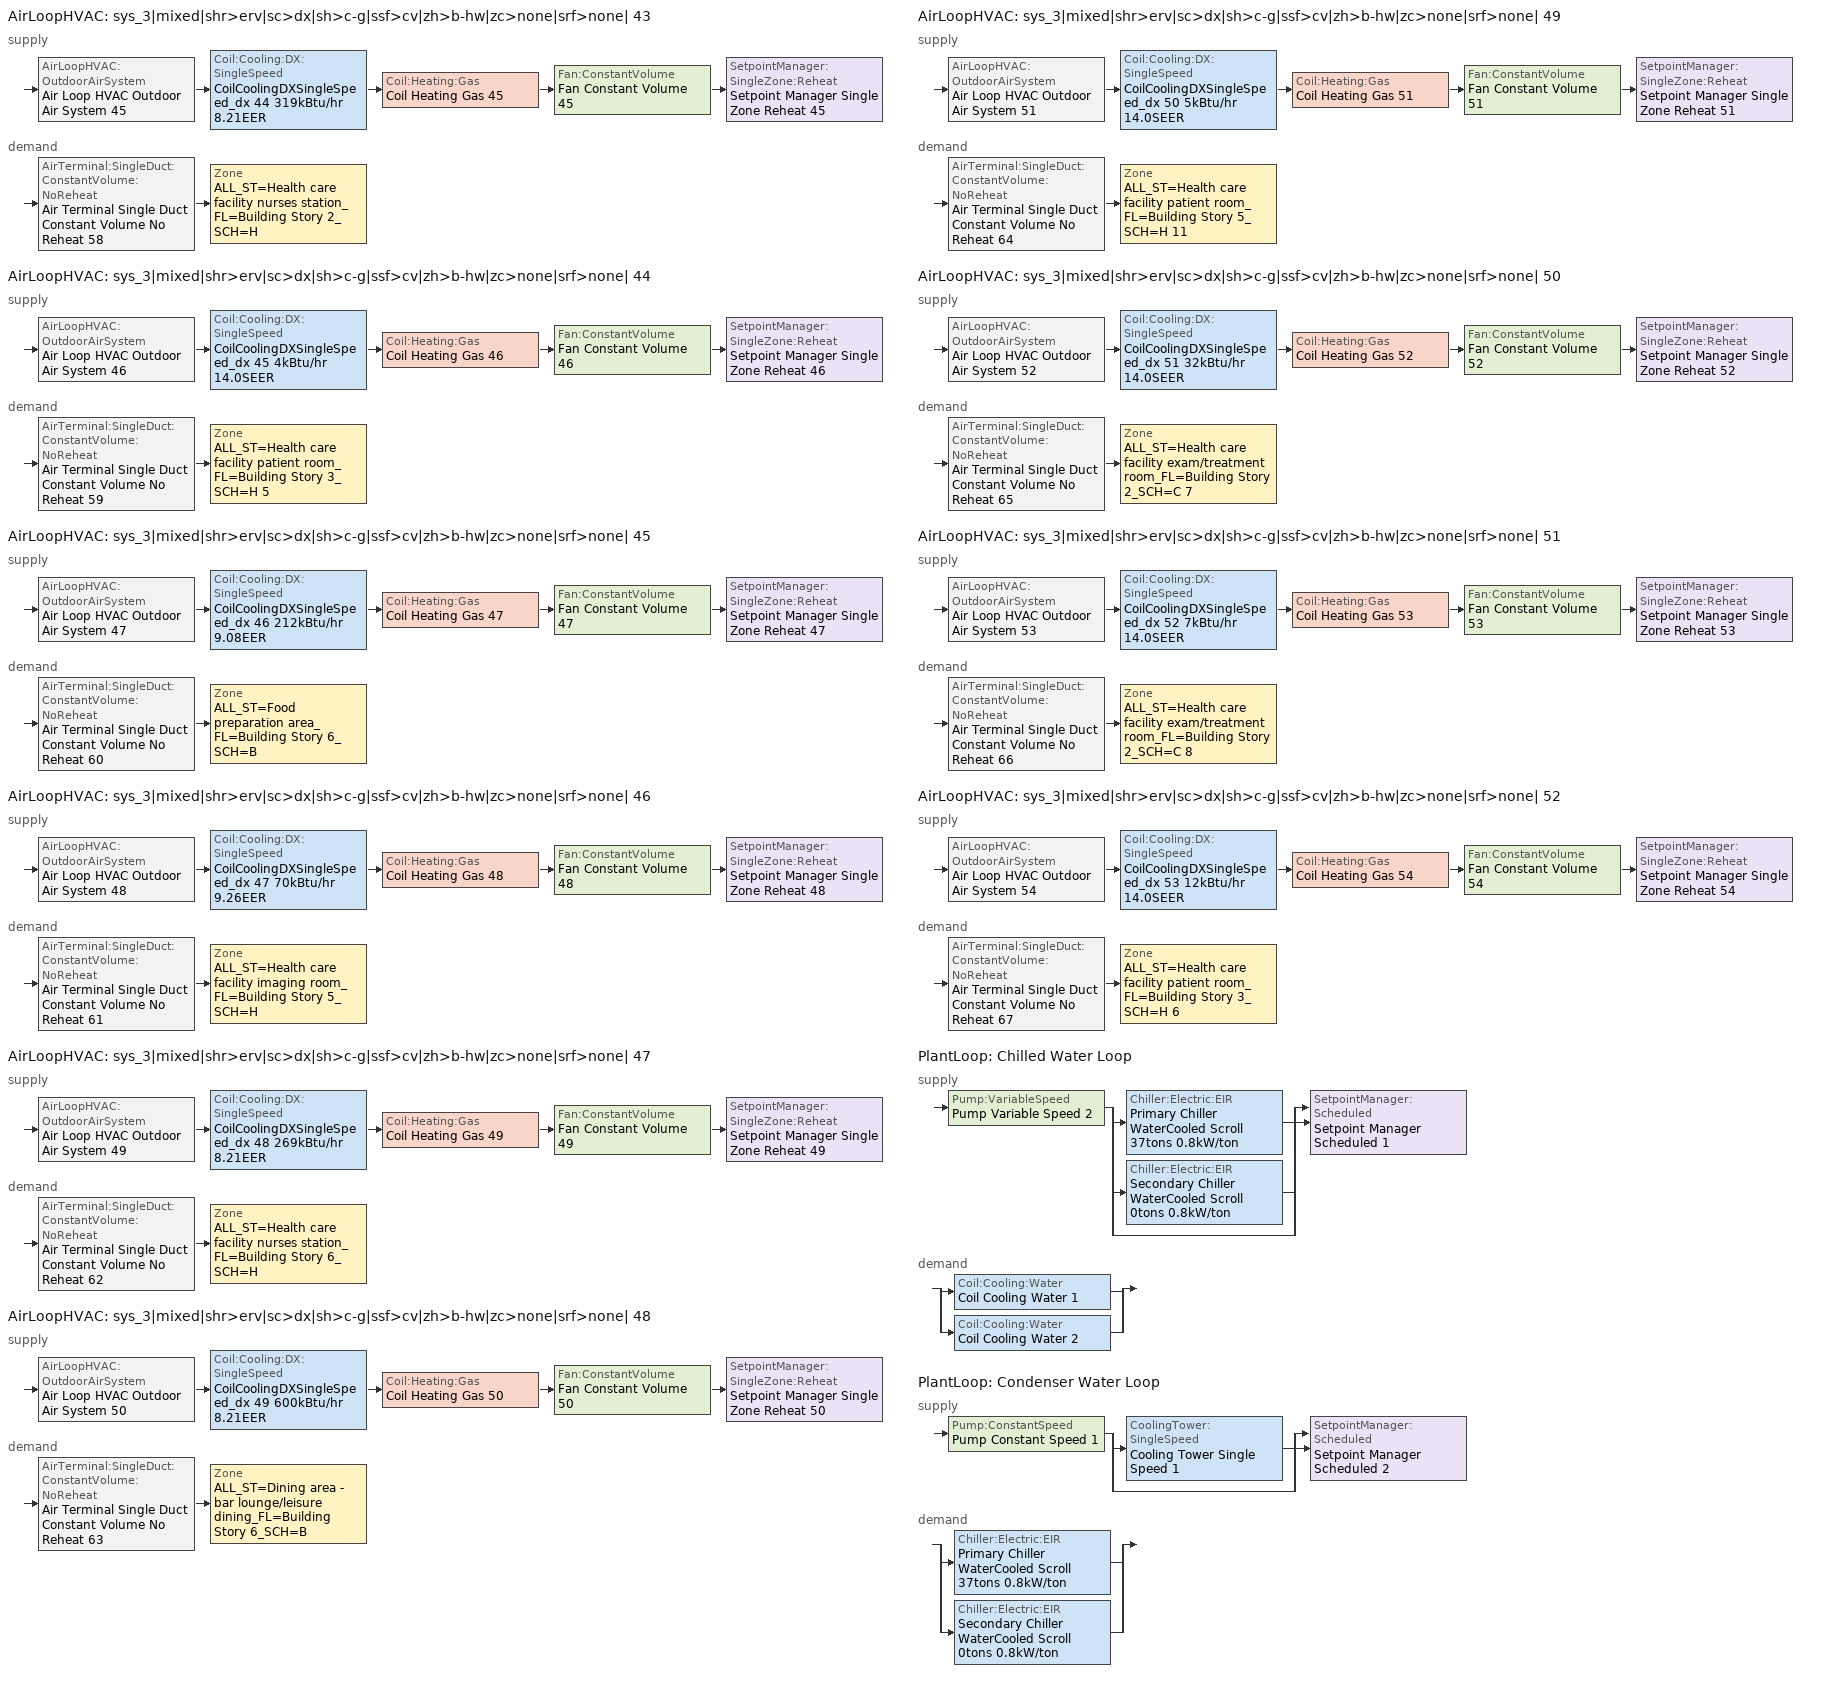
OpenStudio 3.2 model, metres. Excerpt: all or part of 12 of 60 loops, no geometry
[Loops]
AirLoopHVAC 'sys_3|mixed|shr>erv|sc>dx|sh>c-g|ssf>cv|zh>b-hw|zc>none|srf>none| 43'
 supply: AirLoopHVAC:OutdoorAirSystem 'Air Loop HVAC Outdoor Air System 45' > Coil:Cooling:DX:SingleSpeed 'CoilCoolingDXSingleSpeed_dx 44 319kBtu/hr 8.21EER' > Coil:Heating:Gas 'Coil Heating Gas 45' > Fan:ConstantVolume 'Fan Constant Volume 45' > SetpointManager:SingleZone:Reheat 'Setpoint Manager Single Zone Reheat 45'
 demand: AirTerminal:SingleDuct:ConstantVolume:NoReheat 'Air Terminal Single Duct Constant Volume No Reheat 58' > Zone 'ALL_ST=Health care facility nurses station_FL=Building Story 2_SCH=H'
AirLoopHVAC 'sys_3|mixed|shr>erv|sc>dx|sh>c-g|ssf>cv|zh>b-hw|zc>none|srf>none| 44'
 supply: AirLoopHVAC:OutdoorAirSystem 'Air Loop HVAC Outdoor Air System 46' > Coil:Cooling:DX:SingleSpeed 'CoilCoolingDXSingleSpeed_dx 45 4kBtu/hr 14.0SEER' > Coil:Heating:Gas 'Coil Heating Gas 46' > Fan:ConstantVolume 'Fan Constant Volume 46' > SetpointManager:SingleZone:Reheat 'Setpoint Manager Single Zone Reheat 46'
 demand: AirTerminal:SingleDuct:ConstantVolume:NoReheat 'Air Terminal Single Duct Constant Volume No Reheat 59' > Zone 'ALL_ST=Health care facility patient room_FL=Building Story 3_SCH=H 5'
AirLoopHVAC 'sys_3|mixed|shr>erv|sc>dx|sh>c-g|ssf>cv|zh>b-hw|zc>none|srf>none| 45'
 supply: AirLoopHVAC:OutdoorAirSystem 'Air Loop HVAC Outdoor Air System 47' > Coil:Cooling:DX:SingleSpeed 'CoilCoolingDXSingleSpeed_dx 46 212kBtu/hr 9.08EER' > Coil:Heating:Gas 'Coil Heating Gas 47' > Fan:ConstantVolume 'Fan Constant Volume 47' > SetpointManager:SingleZone:Reheat 'Setpoint Manager Single Zone Reheat 47'
 demand: AirTerminal:SingleDuct:ConstantVolume:NoReheat 'Air Terminal Single Duct Constant Volume No Reheat 60' > Zone 'ALL_ST=Food preparation area_FL=Building Story 6_SCH=B'
AirLoopHVAC 'sys_3|mixed|shr>erv|sc>dx|sh>c-g|ssf>cv|zh>b-hw|zc>none|srf>none| 46'
 supply: AirLoopHVAC:OutdoorAirSystem 'Air Loop HVAC Outdoor Air System 48' > Coil:Cooling:DX:SingleSpeed 'CoilCoolingDXSingleSpeed_dx 47 70kBtu/hr 9.26EER' > Coil:Heating:Gas 'Coil Heating Gas 48' > Fan:ConstantVolume 'Fan Constant Volume 48' > SetpointManager:SingleZone:Reheat 'Setpoint Manager Single Zone Reheat 48'
 demand: AirTerminal:SingleDuct:ConstantVolume:NoReheat 'Air Terminal Single Duct Constant Volume No Reheat 61' > Zone 'ALL_ST=Health care facility imaging room_FL=Building Story 5_SCH=H'
AirLoopHVAC 'sys_3|mixed|shr>erv|sc>dx|sh>c-g|ssf>cv|zh>b-hw|zc>none|srf>none| 47'
 supply: AirLoopHVAC:OutdoorAirSystem 'Air Loop HVAC Outdoor Air System 49' > Coil:Cooling:DX:SingleSpeed 'CoilCoolingDXSingleSpeed_dx 48 269kBtu/hr 8.21EER' > Coil:Heating:Gas 'Coil Heating Gas 49' > Fan:ConstantVolume 'Fan Constant Volume 49' > SetpointManager:SingleZone:Reheat 'Setpoint Manager Single Zone Reheat 49'
 demand: AirTerminal:SingleDuct:ConstantVolume:NoReheat 'Air Terminal Single Duct Constant Volume No Reheat 62' > Zone 'ALL_ST=Health care facility nurses station_FL=Building Story 6_SCH=H'
AirLoopHVAC 'sys_3|mixed|shr>erv|sc>dx|sh>c-g|ssf>cv|zh>b-hw|zc>none|srf>none| 48'
 supply: AirLoopHVAC:OutdoorAirSystem 'Air Loop HVAC Outdoor Air System 50' > Coil:Cooling:DX:SingleSpeed 'CoilCoolingDXSingleSpeed_dx 49 600kBtu/hr 8.21EER' > Coil:Heating:Gas 'Coil Heating Gas 50' > Fan:ConstantVolume 'Fan Constant Volume 50' > SetpointManager:SingleZone:Reheat 'Setpoint Manager Single Zone Reheat 50'
 demand: AirTerminal:SingleDuct:ConstantVolume:NoReheat 'Air Terminal Single Duct Constant Volume No Reheat 63' > Zone 'ALL_ST=Dining area - bar lounge/leisure dining_FL=Building Story 6_SCH=B'
AirLoopHVAC 'sys_3|mixed|shr>erv|sc>dx|sh>c-g|ssf>cv|zh>b-hw|zc>none|srf>none| 49'
 supply: AirLoopHVAC:OutdoorAirSystem 'Air Loop HVAC Outdoor Air System 51' > Coil:Cooling:DX:SingleSpeed 'CoilCoolingDXSingleSpeed_dx 50 5kBtu/hr 14.0SEER' > Coil:Heating:Gas 'Coil Heating Gas 51' > Fan:ConstantVolume 'Fan Constant Volume 51' > SetpointManager:SingleZone:Reheat 'Setpoint Manager Single Zone Reheat 51'
 demand: AirTerminal:SingleDuct:ConstantVolume:NoReheat 'Air Terminal Single Duct Constant Volume No Reheat 64' > Zone 'ALL_ST=Health care facility patient room_FL=Building Story 5_SCH=H 11'
AirLoopHVAC 'sys_3|mixed|shr>erv|sc>dx|sh>c-g|ssf>cv|zh>b-hw|zc>none|srf>none| 50'
 supply: AirLoopHVAC:OutdoorAirSystem 'Air Loop HVAC Outdoor Air System 52' > Coil:Cooling:DX:SingleSpeed 'CoilCoolingDXSingleSpeed_dx 51 32kBtu/hr 14.0SEER' > Coil:Heating:Gas 'Coil Heating Gas 52' > Fan:ConstantVolume 'Fan Constant Volume 52' > SetpointManager:SingleZone:Reheat 'Setpoint Manager Single Zone Reheat 52'
 demand: AirTerminal:SingleDuct:ConstantVolume:NoReheat 'Air Terminal Single Duct Constant Volume No Reheat 65' > Zone 'ALL_ST=Health care facility exam/treatment room_FL=Building Story 2_SCH=C 7'
AirLoopHVAC 'sys_3|mixed|shr>erv|sc>dx|sh>c-g|ssf>cv|zh>b-hw|zc>none|srf>none| 51'
 supply: AirLoopHVAC:OutdoorAirSystem 'Air Loop HVAC Outdoor Air System 53' > Coil:Cooling:DX:SingleSpeed 'CoilCoolingDXSingleSpeed_dx 52 7kBtu/hr 14.0SEER' > Coil:Heating:Gas 'Coil Heating Gas 53' > Fan:ConstantVolume 'Fan Constant Volume 53' > SetpointManager:SingleZone:Reheat 'Setpoint Manager Single Zone Reheat 53'
 demand: AirTerminal:SingleDuct:ConstantVolume:NoReheat 'Air Terminal Single Duct Constant Volume No Reheat 66' > Zone 'ALL_ST=Health care facility exam/treatment room_FL=Building Story 2_SCH=C 8'
AirLoopHVAC 'sys_3|mixed|shr>erv|sc>dx|sh>c-g|ssf>cv|zh>b-hw|zc>none|srf>none| 52'
 supply: AirLoopHVAC:OutdoorAirSystem 'Air Loop HVAC Outdoor Air System 54' > Coil:Cooling:DX:SingleSpeed 'CoilCoolingDXSingleSpeed_dx 53 12kBtu/hr 14.0SEER' > Coil:Heating:Gas 'Coil Heating Gas 54' > Fan:ConstantVolume 'Fan Constant Volume 54' > SetpointManager:SingleZone:Reheat 'Setpoint Manager Single Zone Reheat 54'
 demand: AirTerminal:SingleDuct:ConstantVolume:NoReheat 'Air Terminal Single Duct Constant Volume No Reheat 67' > Zone 'ALL_ST=Health care facility patient room_FL=Building Story 3_SCH=H 6'
PlantLoop 'Chilled Water Loop'
 supply: Pump:VariableSpeed 'Pump Variable Speed 2' > split
  | Chiller:Electric:EIR 'Primary Chiller WaterCooled Scroll 37tons 0.8kW/ton'
  | Chiller:Electric:EIR 'Secondary Chiller WaterCooled Scroll 0tons 0.8kW/ton'
  | bypass
  join > SetpointManager:Scheduled 'Setpoint Manager Scheduled 1'
 demand: split
  | Coil:Cooling:Water 'Coil Cooling Water 1'
  | Coil:Cooling:Water 'Coil Cooling Water 2'
PlantLoop 'Condenser Water Loop'
 supply: Pump:ConstantSpeed 'Pump Constant Speed 1' > split
  | CoolingTower:SingleSpeed 'Cooling Tower Single Speed 1'
  | bypass
  join > SetpointManager:Scheduled 'Setpoint Manager Scheduled 2'
 demand: split
  | Chiller:Electric:EIR 'Primary Chiller WaterCooled Scroll 37tons 0.8kW/ton'
  | Chiller:Electric:EIR 'Secondary Chiller WaterCooled Scroll 0tons 0.8kW/ton'
[Sizing:Zone] Zone Cooling Design Supply Air Temperature Input Method=TemperatureDifference; Zone Cooling Design Supply Air Temperature {C}=14; Zone Cooling Design Supply Air Temperature Difference {deltaC}=11; Zone Heating Design Supply Air Temperature Input Method=TemperatureDifference; Zone Heating Design Supply Air Temperature {C}=40; Zone Heating Design Supply Air Temperature Difference {deltaC}=21; Zone Cooling Design Supply Air Humidity Ratio {kg-H2O/kg-air}=0.0085; Zone Heating Design Supply Air Humidity Ratio {kg-H2O/kg-air}=0.008; Zone Heating Sizing Factor=1.3; Zone Cooling Sizing Factor=1.1; Cooling Design Air Flow Method=DesignDay; Heating Design Air Flow Method=DesignDay; Account for Dedicated Outdoor Air System=No; Dedicated Outdoor Air System Control Strategy=NeutralSupplyAir; Dedicated Outdoor Air Low Setpoint Temperature for Design {C}=autosize; Dedicated Outdoor Air High Setpoint Temperature for Design {C}=autosize
ALL_ST=Health care facility nurses station_FL=Building Story 2_SCH=H; ALL_ST=Health care facility patient room_FL=Building Story 3_SCH=H 5; ALL_ST=Food preparation area_FL=Building Story 6_SCH=B; ALL_ST=Health care facility imaging room_FL=Building Story 5_SCH=H; ALL_ST=Health care facility nurses station_FL=Building Story 6_SCH=H; ALL_ST=Dining area - bar lounge/leisure dining_FL=Building Story 6_SCH=B; ALL_ST=Health care facility patient room_FL=Building Story 5_SCH=H 11; ALL_ST=Health care facility exam/treatment room_FL=Building Story 2_SCH=C 7; ALL_ST=Health care facility exam/treatment room_FL=Building Story 2_SCH=C 8; ALL_ST=Health care facility patient room_FL=Building Story 3_SCH=H 6
[Zone equipment]
ALL_ST=Health care facility nurses station_FL=Building Story 2_SCH=H: Zone HVAC Baseboard Convective Water 58, Air Terminal Single Duct Constant Volume No Reheat 58
ALL_ST=Health care facility patient room_FL=Building Story 3_SCH=H 5: Zone HVAC Baseboard Convective Water 59, Air Terminal Single Duct Constant Volume No Reheat 59
ALL_ST=Food preparation area_FL=Building Story 6_SCH=B: Zone HVAC Baseboard Convective Water 60, Air Terminal Single Duct Constant Volume No Reheat 60
ALL_ST=Health care facility imaging room_FL=Building Story 5_SCH=H: Zone HVAC Baseboard Convective Water 61, Air Terminal Single Duct Constant Volume No Reheat 61
ALL_ST=Health care facility nurses station_FL=Building Story 6_SCH=H: Zone HVAC Baseboard Convective Water 62, Air Terminal Single Duct Constant Volume No Reheat 62
ALL_ST=Dining area - bar lounge/leisure dining_FL=Building Story 6_SCH=B: Zone HVAC Baseboard Convective Water 63, Air Terminal Single Duct Constant Volume No Reheat 63
ALL_ST=Health care facility patient room_FL=Building Story 5_SCH=H 11: Zone HVAC Baseboard Convective Water 64, Air Terminal Single Duct Constant Volume No Reheat 64
ALL_ST=Health care facility exam/treatment room_FL=Building Story 2_SCH=C 7: Zone HVAC Baseboard Convective Water 65, Air Terminal Single Duct Constant Volume No Reheat 65
ALL_ST=Health care facility exam/treatment room_FL=Building Story 2_SCH=C 8: Zone HVAC Baseboard Convective Water 66, Air Terminal Single Duct Constant Volume No Reheat 66
ALL_ST=Health care facility patient room_FL=Building Story 3_SCH=H 6: Zone HVAC Baseboard Convective Water 67, Air Terminal Single Duct Constant Volume No Reheat 67
[PlantLoop] Glycol Concentration=0; Plant Loop Volume {m3}=Autocalculate; Load Distribution Scheme=Optimal
Chilled Water Loop; Condenser Water Loop
[Sizing:Plant] Loop Design Temperature Difference {deltaC}=6; Sizing Option=NonCoincident; Zone Timesteps in Averaging Window=1; Coincident Sizing Factor Mode=None
Name | Loop Type | Design Loop Exit Temperature {C}
Chilled Water Loop | Cooling | 7
Condenser Water Loop | Condenser | 29
[Pump:VariableSpeed]
Pump Variable Speed 2: Motor Efficiency=0.865; Pump Control Type=Intermittent; Skin Loss Radiative Fraction=0.5; Design Power Sizing Method=PowerPerFlowPerPressure; Design Electric Power per Unit Flow Rate {W/(m3/s)}=348701.1; Design Shaft Power per Unit Flow Rate per Unit Head {W-s/m3-Pa}=1.69342; Design Minimum Flow Rate Fraction=0
[AirLoopHVAC] Design Supply Air Flow Rate {m3/s}=autosize; Design Return Air Flow Fraction of Supply Air Flow=1
Name | Availability Schedule
sys_3|mixed|shr>erv|sc>dx|sh>c-g|ssf>cv|zh>b-hw|zc>none|srf>none| 43 | sys_3|mixed|shr>none|sc>dx|sh>c-g|ssf>cv|zh>b-hw|zc>none|srf>none| 43 Occ Sch
sys_3|mixed|shr>erv|sc>dx|sh>c-g|ssf>cv|zh>b-hw|zc>none|srf>none| 44 | sys_3|mixed|shr>none|sc>dx|sh>c-g|ssf>cv|zh>b-hw|zc>none|srf>none| 44 Occ Sch
sys_3|mixed|shr>erv|sc>dx|sh>c-g|ssf>cv|zh>b-hw|zc>none|srf>none| 45 | sys_3|mixed|shr>none|sc>dx|sh>c-g|ssf>cv|zh>b-hw|zc>none|srf>none| 45 Occ Sch
sys_3|mixed|shr>erv|sc>dx|sh>c-g|ssf>cv|zh>b-hw|zc>none|srf>none| 46 | sys_3|mixed|shr>none|sc>dx|sh>c-g|ssf>cv|zh>b-hw|zc>none|srf>none| 46 Occ Sch
sys_3|mixed|shr>erv|sc>dx|sh>c-g|ssf>cv|zh>b-hw|zc>none|srf>none| 47 | sys_3|mixed|shr>none|sc>dx|sh>c-g|ssf>cv|zh>b-hw|zc>none|srf>none| 47 Occ Sch
sys_3|mixed|shr>erv|sc>dx|sh>c-g|ssf>cv|zh>b-hw|zc>none|srf>none| 48 | sys_3|mixed|shr>none|sc>dx|sh>c-g|ssf>cv|zh>b-hw|zc>none|srf>none| 48 Occ Sch
sys_3|mixed|shr>erv|sc>dx|sh>c-g|ssf>cv|zh>b-hw|zc>none|srf>none| 49 | sys_3|mixed|shr>none|sc>dx|sh>c-g|ssf>cv|zh>b-hw|zc>none|srf>none| 49 Occ Sch
sys_3|mixed|shr>erv|sc>dx|sh>c-g|ssf>cv|zh>b-hw|zc>none|srf>none| 50 | sys_3|mixed|shr>none|sc>dx|sh>c-g|ssf>cv|zh>b-hw|zc>none|srf>none| 50 Occ Sch
sys_3|mixed|shr>erv|sc>dx|sh>c-g|ssf>cv|zh>b-hw|zc>none|srf>none| 51 | sys_3|mixed|shr>none|sc>dx|sh>c-g|ssf>cv|zh>b-hw|zc>none|srf>none| 51 Occ Sch
sys_3|mixed|shr>erv|sc>dx|sh>c-g|ssf>cv|zh>b-hw|zc>none|srf>none| 52 | sys_3|mixed|shr>none|sc>dx|sh>c-g|ssf>cv|zh>b-hw|zc>none|srf>none| 52 Occ Sch
[Sizing:System] Type of Load to Size On=Sensible; Design Outdoor Air Flow Rate {m3/s}=Autosize; Central Heating Maximum System Air Flow Ratio=1; Preheat Design Temperature {C}=7; Preheat Design Humidity Ratio {kg-H2O/kg-Air}=0.008; Precool Design Temperature {C}=13; Precool Design Humidity Ratio {kg-H2O/kg-Air}=0.008; Central Cooling Design Supply Air Temperature {C}=13; Central Heating Design Supply Air Temperature {C}=43; Sizing Option=NonCoincident; 100% Outdoor Air in Cooling=No; 100% Outdoor Air in Heating=No; Central Cooling Design Supply Air Humidity Ratio {kg-H2O/kg-Air}=0.0085; Central Heating Design Supply Air Humidity Ratio {kg-H2O/kg-Air}=0.008; Cooling Design Air Flow Method=DesignDay; Cooling Design Air Flow Rate {m3/s}=0; Heating Design Air Flow Method=DesignDay; Heating Design Air Flow Rate {m3/s}=0; System Outdoor Air Method=ZoneSum; Zone Maximum Outdoor Air Fraction=1; Cooling Supply Air Flow Rate Per Floor Area {m3/s-m2}=0.00996765; Cooling Fraction of Autosized Cooling Supply Air Flow Rate=1; Cooling Supply Air Flow Rate Per Unit Cooling Capacity {m3/s-W}=3.94755e-05; Heating Supply Air Flow Rate Per Floor Area {m3/s-m2}=0.00996765; Heating Fraction of Autosized Heating Supply Air Flow Rate=1; Heating Fraction of Autosized Cooling Supply Air Flow Rate=1; Heating Supply Air Flow Rate Per Unit Heating Capacity {m3/s-W}=3.15882e-05; Cooling Design Capacity Method=CoolingDesignCapacity; Cooling Design Capacity {W}=autosize; Cooling Design Capacity Per Floor Area {W/m2}=234.7; Fraction of Autosized Cooling Design Capacity=1; Heating Design Capacity Method=HeatingDesignCapacity; Heating Design Capacity {W}=autosize; Heating Design Capacity Per Floor Area {W/m2}=157; Fraction of Autosized Heating Design Capacity=1; Central Cooling Capacity Control Method=OnOff
sys_3|mixed|shr>erv|sc>dx|sh>c-g|ssf>cv|zh>b-hw|zc>none|srf>none| 43; sys_3|mixed|shr>erv|sc>dx|sh>c-g|ssf>cv|zh>b-hw|zc>none|srf>none| 44; sys_3|mixed|shr>erv|sc>dx|sh>c-g|ssf>cv|zh>b-hw|zc>none|srf>none| 45; sys_3|mixed|shr>erv|sc>dx|sh>c-g|ssf>cv|zh>b-hw|zc>none|srf>none| 46; sys_3|mixed|shr>erv|sc>dx|sh>c-g|ssf>cv|zh>b-hw|zc>none|srf>none| 47; sys_3|mixed|shr>erv|sc>dx|sh>c-g|ssf>cv|zh>b-hw|zc>none|srf>none| 48; sys_3|mixed|shr>erv|sc>dx|sh>c-g|ssf>cv|zh>b-hw|zc>none|srf>none| 49; sys_3|mixed|shr>erv|sc>dx|sh>c-g|ssf>cv|zh>b-hw|zc>none|srf>none| 50; sys_3|mixed|shr>erv|sc>dx|sh>c-g|ssf>cv|zh>b-hw|zc>none|srf>none| 51; sys_3|mixed|shr>erv|sc>dx|sh>c-g|ssf>cv|zh>b-hw|zc>none|srf>none| 52
[Fan:ConstantVolume] Availability Schedule=Always On Discrete; Fan Total Efficiency=0.39975; Pressure Rise {Pa}=640; Maximum Flow Rate {m3/s}=AutoSize; Motor Efficiency=0.615
Fan Constant Volume 45; Fan Constant Volume 46; Fan Constant Volume 47; Fan Constant Volume 48; Fan Constant Volume 49; Fan Constant Volume 50; Fan Constant Volume 51; Fan Constant Volume 52; Fan Constant Volume 53; Fan Constant Volume 54
[Coil:Cooling:DX:SingleSpeed] Availability Schedule=Always On Discrete; Rated Total Cooling Capacity {W}=autosize; Rated Sensible Heat Ratio=autosize; Rated Air Flow Rate {m3/s}=autosize; Rated Evaporator Fan Power Per Volume Flow Rate {W/(m3/s)}=773.3; Total Cooling Capacity Function of Temperature Curve=DXCOOL-NECB2011-REF-CAPFT; Total Cooling Capacity Function of Flow Fraction Curve=DXCOOL-NECB2011-REF-CAPFFLOW; Energy Input Ratio Function of Temperature Curve=DXCOOL-NECB2011-REF-COOLEIRFT; Energy Input Ratio Function of Flow Fraction Curve=DXCOOL-NECB2011-REF-COOLEIRFFLOW; Part Load Fraction Correlation Curve=DXCOOL-NECB2011-REF-COOLPLFFPLR; Minimum Outdoor Dry-Bulb Temperature for Compressor Operation {C}=-25; Condenser Type=AirCooled; Evaporative Condenser Effectiveness=0; Evaporative Condenser Air Flow Rate {m3/s}=Autosize; Evaporative Condenser Pump Rated Power Consumption {W}=Autosize; Crankcase Heater Capacity {W}=0; Maximum Outdoor Dry-Bulb Temperature for Crankcase Heater Operation {C}=0; Basin Heater Capacity {W/K}=0; Basin Heater Setpoint Temperature {C}=10
Name | Rated COP {W/W}
CoilCoolingDXSingleSpeed_dx 44 319kBtu/hr 8.21EER; CoilCoolingDXSingleSpeed_dx 48 269kBtu/hr 8.21EER; CoilCoolingDXSingleSpeed_dx 49 600kBtu/hr 8.21EER | 2.8699
CoilCoolingDXSingleSpeed_dx 45 4kBtu/hr 14.0SEER; CoilCoolingDXSingleSpeed_dx 50 5kBtu/hr 14.0SEER; CoilCoolingDXSingleSpeed_dx 51 32kBtu/hr 14.0SEER; CoilCoolingDXSingleSpeed_dx 52 7kBtu/hr 14.0SEER; CoilCoolingDXSingleSpeed_dx 53 12kBtu/hr 14.0SEER | 4.11713
CoilCoolingDXSingleSpeed_dx 46 212kBtu/hr 9.08EER | 3.15956
CoilCoolingDXSingleSpeed_dx 47 70kBtu/hr 9.26EER | 3.21949
[Coil:Heating:Gas] Availability Schedule=Always On Discrete; Nominal Capacity {W}=AutoSize; Parasitic Electric Load {W}=0; Part Load Fraction Correlation Curve=FURNACE-EFFPLR-NECB2011; Parasitic Gas Load {W}=0
Name | Gas Burner Efficiency
Coil Heating Gas 45; Coil Heating Gas 47; Coil Heating Gas 48; Coil Heating Gas 49; Coil Heating Gas 50 | 0.81
Coil Heating Gas 46; Coil Heating Gas 51; Coil Heating Gas 52; Coil Heating Gas 53; Coil Heating Gas 54 | 0.924
[Controller:OutdoorAir] Minimum Outdoor Air Flow Rate {m3/s}=autosize; Maximum Outdoor Air Flow Rate {m3/s}=Autosize; Economizer Control Action Type=ModulateFlow; Lockout Type=NoLockout; Minimum Limit Type=FixedMinimum; High Humidity Control=No; Heat Recovery Bypass Control Type=BypassWhenOAFlowGreaterThanMinimum
Name | Economizer Control Type | Minimum Outdoor Air Schedule | Controller Mechanical Ventilation | Economizer Maximum Limit Dry-Bulb Temperature {C} | Economizer Maximum Limit Enthalpy {J/kg} | Economizer Minimum Limit Dry-Bulb Temperature {C}
Controller Outdoor Air 45 | DifferentialEnthalpy | sys_3|mixed|shr>none|sc>dx|sh>c-g|ssf>cv|zh>b-hw|zc>none|srf>none| 43 Occ Sch | Controller Mechanical Ventilation 45
Controller Outdoor Air 46 | NoEconomizer | sys_3|mixed|shr>none|sc>dx|sh>c-g|ssf>cv|zh>b-hw|zc>none|srf>none| 44 Occ Sch | Controller Mechanical Ventilation 46 | 28 | 64000 | -100
Controller Outdoor Air 47 | DifferentialEnthalpy | sys_3|mixed|shr>none|sc>dx|sh>c-g|ssf>cv|zh>b-hw|zc>none|srf>none| 45 Occ Sch | Controller Mechanical Ventilation 47
Controller Outdoor Air 48 | DifferentialEnthalpy | sys_3|mixed|shr>none|sc>dx|sh>c-g|ssf>cv|zh>b-hw|zc>none|srf>none| 46 Occ Sch | Controller Mechanical Ventilation 48
Controller Outdoor Air 49 | DifferentialEnthalpy | sys_3|mixed|shr>none|sc>dx|sh>c-g|ssf>cv|zh>b-hw|zc>none|srf>none| 47 Occ Sch | Controller Mechanical Ventilation 49
Controller Outdoor Air 50 | DifferentialEnthalpy | sys_3|mixed|shr>none|sc>dx|sh>c-g|ssf>cv|zh>b-hw|zc>none|srf>none| 48 Occ Sch | Controller Mechanical Ventilation 50
Controller Outdoor Air 51 | NoEconomizer | sys_3|mixed|shr>none|sc>dx|sh>c-g|ssf>cv|zh>b-hw|zc>none|srf>none| 49 Occ Sch | Controller Mechanical Ventilation 51 | 28 | 64000 | -100
Controller Outdoor Air 52 | NoEconomizer | sys_3|mixed|shr>none|sc>dx|sh>c-g|ssf>cv|zh>b-hw|zc>none|srf>none| 50 Occ Sch | Controller Mechanical Ventilation 52 | 28 | 64000 | -100
Controller Outdoor Air 53 | NoEconomizer | sys_3|mixed|shr>none|sc>dx|sh>c-g|ssf>cv|zh>b-hw|zc>none|srf>none| 51 Occ Sch | Controller Mechanical Ventilation 53 | 28 | 64000 | -100
Controller Outdoor Air 54 | NoEconomizer | sys_3|mixed|shr>none|sc>dx|sh>c-g|ssf>cv|zh>b-hw|zc>none|srf>none| 52 Occ Sch | Controller Mechanical Ventilation 54 | 28 | 64000 | -100
[Controller:MechanicalVentilation] Availability Schedule=Always On Discrete; System Outdoor Air Method=ZoneSum
Controller Mechanical Ventilation 45; Controller Mechanical Ventilation 46; Controller Mechanical Ventilation 47; Controller Mechanical Ventilation 48; Controller Mechanical Ventilation 49; Controller Mechanical Ventilation 50; Controller Mechanical Ventilation 51; Controller Mechanical Ventilation 52; Controller Mechanical Ventilation 53; Controller Mechanical Ventilation 54
[AirLoopHVAC:OutdoorAirSystem]
Name | Controller
Air Loop HVAC Outdoor Air System 45 | Controller Outdoor Air 45
Air Loop HVAC Outdoor Air System 46 | Controller Outdoor Air 46
Air Loop HVAC Outdoor Air System 47 | Controller Outdoor Air 47
Air Loop HVAC Outdoor Air System 48 | Controller Outdoor Air 48
Air Loop HVAC Outdoor Air System 49 | Controller Outdoor Air 49
Air Loop HVAC Outdoor Air System 50 | Controller Outdoor Air 50
Air Loop HVAC Outdoor Air System 51 | Controller Outdoor Air 51
Air Loop HVAC Outdoor Air System 52 | Controller Outdoor Air 52
Air Loop HVAC Outdoor Air System 53 | Controller Outdoor Air 53
Air Loop HVAC Outdoor Air System 54 | Controller Outdoor Air 54
[SetpointManager:SingleZone:Reheat] Minimum Supply Air Temperature {C}=13; Maximum Supply Air Temperature {C}=43
Name | Control Zone
Setpoint Manager Single Zone Reheat 45 | ALL_ST=Health care facility nurses station_FL=Building Story 2_SCH=H
Setpoint Manager Single Zone Reheat 46 | ALL_ST=Health care facility patient room_FL=Building Story 3_SCH=H 5
Setpoint Manager Single Zone Reheat 47 | ALL_ST=Food preparation area_FL=Building Story 6_SCH=B
Setpoint Manager Single Zone Reheat 48 | ALL_ST=Health care facility imaging room_FL=Building Story 5_SCH=H
Setpoint Manager Single Zone Reheat 49 | ALL_ST=Health care facility nurses station_FL=Building Story 6_SCH=H
Setpoint Manager Single Zone Reheat 50 | ALL_ST=Dining area - bar lounge/leisure dining_FL=Building Story 6_SCH=B
Setpoint Manager Single Zone Reheat 51 | ALL_ST=Health care facility patient room_FL=Building Story 5_SCH=H 11
Setpoint Manager Single Zone Reheat 52 | ALL_ST=Health care facility exam/treatment room_FL=Building Story 2_SCH=C 7
Setpoint Manager Single Zone Reheat 53 | ALL_ST=Health care facility exam/treatment room_FL=Building Story 2_SCH=C 8
Setpoint Manager Single Zone Reheat 54 | ALL_ST=Health care facility patient room_FL=Building Story 3_SCH=H 6
[AirTerminal:SingleDuct:ConstantVolume:NoReheat] Availability Schedule=Always On Discrete; Maximum Air Flow Rate {m3/s}=AutoSize
Air Terminal Single Duct Constant Volume No Reheat 58; Air Terminal Single Duct Constant Volume No Reheat 59; Air Terminal Single Duct Constant Volume No Reheat 60; Air Terminal Single Duct Constant Volume No Reheat 61; Air Terminal Single Duct Constant Volume No Reheat 62; Air Terminal Single Duct Constant Volume No Reheat 63; Air Terminal Single Duct Constant Volume No Reheat 64; Air Terminal Single Duct Constant Volume No Reheat 65; Air Terminal Single Duct Constant Volume No Reheat 66; Air Terminal Single Duct Constant Volume No Reheat 67
[Chiller:Electric:EIR] Reference COP {W/W}=4.5032; Reference Chilled Water Flow Rate {m3/s}=Autosize; Cooling Capacity Function of Temperature Curve=WaterCooled_Scroll_CAPFT_NECB2011; Electric Input to Cooling Output Ratio Function of Temperature Curve=WaterCooled_Scroll_EIRFT_NECB2011; Electric Input to Cooling Output Ratio Function of Part Load Ratio Curve=WaterCooled_Scroll_EIRFPLR_NECB2011; Minimum Part Load Ratio=0.25; Minimum Unloading Ratio=0.25; Condenser Type=WaterCooled; Chiller Flow Mode=LeavingSetpointModulated; Design Heat Recovery Water Flow Rate {m3/s}=Autosize; Sizing Factor=1; Basin Heater Capacity {W/K}=0; Basin Heater Setpoint Temperature {C}=10; Condenser Heat Recovery Relative Capacity Fraction=1
Name | Reference Capacity {W}
Primary Chiller WaterCooled Scroll 37tons 0.8kW/ton | 130140
Secondary Chiller WaterCooled Scroll 0tons 0.8kW/ton | 0.001
[SetpointManager:Scheduled] Control Variable=Temperature
Name | Schedule
Setpoint Manager Scheduled 1 | CHW Temp
Setpoint Manager Scheduled 2 | CW Temp
[Pump:ConstantSpeed]
Pump Constant Speed 1: Rated Flow Rate {m3/s}=autosize; Rated Pump Head {Pa}=179352; Rated Power Consumption {W}=autosize; Motor Efficiency=0.895; Fraction of Motor Inefficiencies to Fluid Stream=0; Pump Control Type=Intermittent; Design Power Sizing Method=PowerPerFlowPerPressure; Design Electric Power per Unit Flow Rate {W/(m3/s)}=348701.1; Design Shaft Power per Unit Flow Rate per Unit Head {W-s/m3-Pa}=1.50185
[CoolingTower:SingleSpeed]
Cooling Tower Single Speed 1: Design Water Flow Rate {m3/s}=autosize; Design Air Flow Rate {m3/s}=autosize; Fan Power at Design Air Flow Rate {W}=2067.51; U-Factor Times Area Value at Design Air Flow Rate {W/K}=autosize; Air Flow Rate in Free Convection Regime {m3/s}=autosize; U-Factor Times Area Value at Free Convection Air Flow Rate {W/K}=autosize; Performance Input Method=UFactorTimesAreaAndDesignWaterFlowRate; Free Convection Capacity {W}=0; Basin Heater Capacity {W/K}=0; Evaporation Loss Mode=LossFactor; Evaporation Loss Factor {percent/K}=0.2; Drift Loss Percent {percent}=0.008; Blowdown Calculation Mode=ConcentrationRatio; Blowdown Concentration Ratio=3; Capacity Control=FanCycling; Number of Cells=1; Cell Control=MinimalCell; Cell Minimum  Water Flow Rate Fraction=0.33; Cell Maximum Water Flow Rate Fraction=2.5; Sizing Factor=1; Free Convection Air Flow Rate Sizing Factor=0.1; Free Convection U-Factor Times Area Value Sizing Factor=0.1; Heat Rejection Capacity and Nominal Capacity Sizing Ratio=1.25; Free Convection Nominal Capacity Sizing Factor=0.1; Design Inlet Air Dry-Bulb Temperature {C}=35; Design Inlet Air Wet-Bulb Temperature {C}=24; Design Approach Temperature {deltaC}=5; Design Range Temperature {deltaC}=6
[Coil:Cooling:Water] Availability Schedule=Always On Discrete
Coil Cooling Water 1; Coil Cooling Water 2
[Controller:WaterCoil] Action=Reverse; Minimum Actuated Flow {m3/s}=0
Name | Water Coil
Controller Water Coil 2 | Coil Cooling Water 1
Controller Water Coil 7 | Coil Cooling Water 2
[Schedule:Ruleset]
Name | Default Day Schedule | Summer Design Day Schedule | Winter Design Day Schedule
CHW Temp | Schedule Day 3
CW Temp | Schedule Day 4
sys_3|mixed|shr>none|sc>dx|sh>c-g|ssf>cv|zh>b-hw|zc>none|srf>none| 43 Occ Sch | sys_3|mixed|shr>none|sc>dx|sh>c-g|ssf>cv|zh>b-hw|zc>none|srf>none| 43 Occ Sch Default | sys_3|mixed|shr>none|sc>dx|sh>c-g|ssf>cv|zh>b-hw|zc>none|srf>none| 43 Occ Sch Summer Design Day | sys_3|mixed|shr>none|sc>dx|sh>c-g|ssf>cv|zh>b-hw|zc>none|srf>none| 43 Occ Sch Winter Design Day
sys_3|mixed|shr>none|sc>dx|sh>c-g|ssf>cv|zh>b-hw|zc>none|srf>none| 44 Occ Sch | sys_3|mixed|shr>none|sc>dx|sh>c-g|ssf>cv|zh>b-hw|zc>none|srf>none| 44 Occ Sch Default | sys_3|mixed|shr>none|sc>dx|sh>c-g|ssf>cv|zh>b-hw|zc>none|srf>none| 44 Occ Sch Summer Design Day | sys_3|mixed|shr>none|sc>dx|sh>c-g|ssf>cv|zh>b-hw|zc>none|srf>none| 44 Occ Sch Winter Design Day
sys_3|mixed|shr>none|sc>dx|sh>c-g|ssf>cv|zh>b-hw|zc>none|srf>none| 45 Occ Sch | sys_3|mixed|shr>none|sc>dx|sh>c-g|ssf>cv|zh>b-hw|zc>none|srf>none| 45 Occ Sch Default | sys_3|mixed|shr>none|sc>dx|sh>c-g|ssf>cv|zh>b-hw|zc>none|srf>none| 45 Occ Sch Summer Design Day | sys_3|mixed|shr>none|sc>dx|sh>c-g|ssf>cv|zh>b-hw|zc>none|srf>none| 45 Occ Sch Winter Design Day
sys_3|mixed|shr>none|sc>dx|sh>c-g|ssf>cv|zh>b-hw|zc>none|srf>none| 46 Occ Sch | sys_3|mixed|shr>none|sc>dx|sh>c-g|ssf>cv|zh>b-hw|zc>none|srf>none| 46 Occ Sch Default | sys_3|mixed|shr>none|sc>dx|sh>c-g|ssf>cv|zh>b-hw|zc>none|srf>none| 46 Occ Sch Summer Design Day | sys_3|mixed|shr>none|sc>dx|sh>c-g|ssf>cv|zh>b-hw|zc>none|srf>none| 46 Occ Sch Winter Design Day
sys_3|mixed|shr>none|sc>dx|sh>c-g|ssf>cv|zh>b-hw|zc>none|srf>none| 47 Occ Sch | sys_3|mixed|shr>none|sc>dx|sh>c-g|ssf>cv|zh>b-hw|zc>none|srf>none| 47 Occ Sch Default | sys_3|mixed|shr>none|sc>dx|sh>c-g|ssf>cv|zh>b-hw|zc>none|srf>none| 47 Occ Sch Summer Design Day | sys_3|mixed|shr>none|sc>dx|sh>c-g|ssf>cv|zh>b-hw|zc>none|srf>none| 47 Occ Sch Winter Design Day
sys_3|mixed|shr>none|sc>dx|sh>c-g|ssf>cv|zh>b-hw|zc>none|srf>none| 48 Occ Sch | sys_3|mixed|shr>none|sc>dx|sh>c-g|ssf>cv|zh>b-hw|zc>none|srf>none| 48 Occ Sch Default | sys_3|mixed|shr>none|sc>dx|sh>c-g|ssf>cv|zh>b-hw|zc>none|srf>none| 48 Occ Sch Summer Design Day | sys_3|mixed|shr>none|sc>dx|sh>c-g|ssf>cv|zh>b-hw|zc>none|srf>none| 48 Occ Sch Winter Design Day
sys_3|mixed|shr>none|sc>dx|sh>c-g|ssf>cv|zh>b-hw|zc>none|srf>none| 49 Occ Sch | sys_3|mixed|shr>none|sc>dx|sh>c-g|ssf>cv|zh>b-hw|zc>none|srf>none| 49 Occ Sch Default | sys_3|mixed|shr>none|sc>dx|sh>c-g|ssf>cv|zh>b-hw|zc>none|srf>none| 49 Occ Sch Summer Design Day | sys_3|mixed|shr>none|sc>dx|sh>c-g|ssf>cv|zh>b-hw|zc>none|srf>none| 49 Occ Sch Winter Design Day
sys_3|mixed|shr>none|sc>dx|sh>c-g|ssf>cv|zh>b-hw|zc>none|srf>none| 50 Occ Sch | sys_3|mixed|shr>none|sc>dx|sh>c-g|ssf>cv|zh>b-hw|zc>none|srf>none| 50 Occ Sch Default | sys_3|mixed|shr>none|sc>dx|sh>c-g|ssf>cv|zh>b-hw|zc>none|srf>none| 50 Occ Sch Summer Design Day | sys_3|mixed|shr>none|sc>dx|sh>c-g|ssf>cv|zh>b-hw|zc>none|srf>none| 50 Occ Sch Winter Design Day
sys_3|mixed|shr>none|sc>dx|sh>c-g|ssf>cv|zh>b-hw|zc>none|srf>none| 51 Occ Sch | sys_3|mixed|shr>none|sc>dx|sh>c-g|ssf>cv|zh>b-hw|zc>none|srf>none| 51 Occ Sch Default | sys_3|mixed|shr>none|sc>dx|sh>c-g|ssf>cv|zh>b-hw|zc>none|srf>none| 51 Occ Sch Summer Design Day | sys_3|mixed|shr>none|sc>dx|sh>c-g|ssf>cv|zh>b-hw|zc>none|srf>none| 51 Occ Sch Winter Design Day
sys_3|mixed|shr>none|sc>dx|sh>c-g|ssf>cv|zh>b-hw|zc>none|srf>none| 52 Occ Sch | sys_3|mixed|shr>none|sc>dx|sh>c-g|ssf>cv|zh>b-hw|zc>none|srf>none| 52 Occ Sch Default | sys_3|mixed|shr>none|sc>dx|sh>c-g|ssf>cv|zh>b-hw|zc>none|srf>none| 52 Occ Sch Summer Design Day | sys_3|mixed|shr>none|sc>dx|sh>c-g|ssf>cv|zh>b-hw|zc>none|srf>none| 52 Occ Sch Winter Design Day
[Schedule:Day]
Schedule Day 3; wkdCHW Temp 1; satCHW Temp 1; sunCHW Temp 1: 1, 0, 7, 2, 0, 7, 3, 0, 7, 4, 0, 7, 5, 0, 7, 6, 0, 7, 7, 0, 7, 8, 0, 7, 9, 0, 7, 10, 0, 7, 11, 0, 7, 12, 0, 7, 13, 0, 7, 14, 0, 7, 15, 0, 7, 16, 0, 7, 17, 0, 7, 18, 0, 7, 19, 0, 7, 20, 0, 7, 21, 0, 7, 22, 0, 7, 23, 0, 7, 24, 0, 7
Schedule Day 4; wkdCW Temp 1; satCW Temp 1; sunCW Temp 1: 1, 0, 29, 2, 0, 29, 3, 0, 29, 4, 0, 29, 5, 0, 29, 6, 0, 29, 7, 0, 29, 8, 0, 29, 9, 0, 29, 10, 0, 29, 11, 0, 29, 12, 0, 29, 13, 0, 29, 14, 0, 29, 15, 0, 29, 16, 0, 29, 17, 0, 29, 18, 0, 29, 19, 0, 29, 20, 0, 29, 21, 0, 29, 22, 0, 29, 23, 0, 29, 24, 0, 29
sys_3|mixed|shr>none|sc>dx|sh>c-g|ssf>cv|zh>b-hw|zc>none|srf>none| 43 Occ Sch Default; sys_3|mixed|shr>none|sc>dx|sh>c-g|ssf>cv|zh>b-hw|zc>none|srf>none| 43 Occ Sch Winter Design Day; sys_3|mixed|shr>none|sc>dx|sh>c-g|ssf>cv|zh>b-hw|zc>none|srf>none| 43 Occ Sch Summer Design Day; sys_3|mixed|shr>none|sc>dx|sh>c-g|ssf>cv|zh>b-hw|zc>none|srf>none| 44 Occ Sch Default; sys_3|mixed|shr>none|sc>dx|sh>c-g|ssf>cv|zh>b-hw|zc>none|srf>none| 44 Occ Sch Winter Design Day; sys_3|mixed|shr>none|sc>dx|sh>c-g|ssf>cv|zh>b-hw|zc>none|srf>none| 44 Occ Sch Summer Design Day; sys_3|mixed|shr>none|sc>dx|sh>c-g|ssf>cv|zh>b-hw|zc>none|srf>none| 45 Occ Sch Winter Design Day; sys_3|mixed|shr>none|sc>dx|sh>c-g|ssf>cv|zh>b-hw|zc>none|srf>none| 45 Occ Sch Summer Design Day; sys_3|mixed|shr>none|sc>dx|sh>c-g|ssf>cv|zh>b-hw|zc>none|srf>none| 46 Occ Sch Default; sys_3|mixed|shr>none|sc>dx|sh>c-g|ssf>cv|zh>b-hw|zc>none|srf>none| 46 Occ Sch Winter Design Day; sys_3|mixed|shr>none|sc>dx|sh>c-g|ssf>cv|zh>b-hw|zc>none|srf>none| 46 Occ Sch Summer Design Day; sys_3|mixed|shr>none|sc>dx|sh>c-g|ssf>cv|zh>b-hw|zc>none|srf>none| 47 Occ Sch Default; sys_3|mixed|shr>none|sc>dx|sh>c-g|ssf>cv|zh>b-hw|zc>none|srf>none| 47 Occ Sch Winter Design Day; sys_3|mixed|shr>none|sc>dx|sh>c-g|ssf>cv|zh>b-hw|zc>none|srf>none| 47 Occ Sch Summer Design Day; sys_3|mixed|shr>none|sc>dx|sh>c-g|ssf>cv|zh>b-hw|zc>none|srf>none| 48 Occ Sch Winter Design Day; sys_3|mixed|shr>none|sc>dx|sh>c-g|ssf>cv|zh>b-hw|zc>none|srf>none| 48 Occ Sch Summer Design Day; sys_3|mixed|shr>none|sc>dx|sh>c-g|ssf>cv|zh>b-hw|zc>none|srf>none| 49 Occ Sch Default; sys_3|mixed|shr>none|sc>dx|sh>c-g|ssf>cv|zh>b-hw|zc>none|srf>none| 49 Occ Sch Winter Design Day; sys_3|mixed|shr>none|sc>dx|sh>c-g|ssf>cv|zh>b-hw|zc>none|srf>none| 49 Occ Sch Summer Design Day; sys_3|mixed|shr>none|sc>dx|sh>c-g|ssf>cv|zh>b-hw|zc>none|srf>none| 50 Occ Sch Winter Design Day; sys_3|mixed|shr>none|sc>dx|sh>c-g|ssf>cv|zh>b-hw|zc>none|srf>none| 50 Occ Sch Summer Design Day; sys_3|mixed|shr>none|sc>dx|sh>c-g|ssf>cv|zh>b-hw|zc>none|srf>none| 51 Occ Sch Winter Design Day; sys_3|mixed|shr>none|sc>dx|sh>c-g|ssf>cv|zh>b-hw|zc>none|srf>none| 51 Occ Sch Summer Design Day; sys_3|mixed|shr>none|sc>dx|sh>c-g|ssf>cv|zh>b-hw|zc>none|srf>none| 52 Occ Sch Default; sys_3|mixed|shr>none|sc>dx|sh>c-g|ssf>cv|zh>b-hw|zc>none|srf>none| 52 Occ Sch Winter Design Day; sys_3|mixed|shr>none|sc>dx|sh>c-g|ssf>cv|zh>b-hw|zc>none|srf>none| 52 Occ Sch Summer Design Day: 24, 0, 1
sys_3|mixed|shr>none|sc>dx|sh>c-g|ssf>cv|zh>b-hw|zc>none|srf>none| 45 Occ Sch Default; sys_3|mixed|shr>none|sc>dx|sh>c-g|ssf>cv|zh>b-hw|zc>none|srf>none| 48 Occ Sch Default: 1, 0, 1, 10, 0, 0, 24, 0, 1
sys_3|mixed|shr>none|sc>dx|sh>c-g|ssf>cv|zh>b-hw|zc>none|srf>none| 45 Occ Sch Saturday; sys_3|mixed|shr>none|sc>dx|sh>c-g|ssf>cv|zh>b-hw|zc>none|srf>none| 48 Occ Sch Saturday: 2, 0, 1, 10, 0, 0, 24, 0, 1
sys_3|mixed|shr>none|sc>dx|sh>c-g|ssf>cv|zh>b-hw|zc>none|srf>none| 45 Occ Sch Sunday; sys_3|mixed|shr>none|sc>dx|sh>c-g|ssf>cv|zh>b-hw|zc>none|srf>none| 48 Occ Sch Sunday: 1, 0, 0, 2, 0, 1, 11, 0, 0, 23, 0, 1, 24, 0, 0
sys_3|mixed|shr>none|sc>dx|sh>c-g|ssf>cv|zh>b-hw|zc>none|srf>none| 50 Occ Sch Default; sys_3|mixed|shr>none|sc>dx|sh>c-g|ssf>cv|zh>b-hw|zc>none|srf>none| 51 Occ Sch Default: 9, 0, 0, 21, 0, 1, 24, 0, 0
sys_3|mixed|shr>none|sc>dx|sh>c-g|ssf>cv|zh>b-hw|zc>none|srf>none| 50 Occ Sch Sunday; sys_3|mixed|shr>none|sc>dx|sh>c-g|ssf>cv|zh>b-hw|zc>none|srf>none| 51 Occ Sch Sunday: 9, 0, 0, 19, 0, 1, 24, 0, 0
[Schedule:Rule] Date Specification Type=DateRange; Start Month=1; Start Day=1; End Month=12; End Day=31
Name | Schedule Ruleset | Rule Order | Day Schedule | Apply Sunday | Apply Monday | Apply Tuesday | Apply Wednesday | Apply Thursday | Apply Friday | Apply Saturday
wkdCHW Temp rule | CHW Temp | 2 | wkdCHW Temp 1 | No | Yes | Yes | Yes | Yes | Yes | No
satCHW Temprule | CHW Temp | 1 | satCHW Temp 1 | No | No | No | No | No | No | Yes
sunCHW Temprule | CHW Temp | 0 | sunCHW Temp 1 | Yes | No | No | No | No | No | No
wkdCW Temp rule | CW Temp | 2 | wkdCW Temp 1 | No | Yes | Yes | Yes | Yes | Yes | No
satCW Temprule | CW Temp | 1 | satCW Temp 1 | No | No | No | No | No | No | Yes
sunCW Temprule | CW Temp | 0 | sunCW Temp 1 | Yes | No | No | No | No | No | No
sys_3|mixed|shr>none|sc>dx|sh>c-g|ssf>cv|zh>b-hw|zc>none|srf>none| 45 Occ Sch Saturday Rule | sys_3|mixed|shr>none|sc>dx|sh>c-g|ssf>cv|zh>b-hw|zc>none|srf>none| 45 Occ Sch | 1 | sys_3|mixed|shr>none|sc>dx|sh>c-g|ssf>cv|zh>b-hw|zc>none|srf>none| 45 Occ Sch Saturday |  |  |  |  |  |  | Yes
sys_3|mixed|shr>none|sc>dx|sh>c-g|ssf>cv|zh>b-hw|zc>none|srf>none| 45 Occ Sch Sunday Rule | sys_3|mixed|shr>none|sc>dx|sh>c-g|ssf>cv|zh>b-hw|zc>none|srf>none| 45 Occ Sch | 0 | sys_3|mixed|shr>none|sc>dx|sh>c-g|ssf>cv|zh>b-hw|zc>none|srf>none| 45 Occ Sch Sunday | Yes
sys_3|mixed|shr>none|sc>dx|sh>c-g|ssf>cv|zh>b-hw|zc>none|srf>none| 48 Occ Sch Saturday Rule | sys_3|mixed|shr>none|sc>dx|sh>c-g|ssf>cv|zh>b-hw|zc>none|srf>none| 48 Occ Sch | 1 | sys_3|mixed|shr>none|sc>dx|sh>c-g|ssf>cv|zh>b-hw|zc>none|srf>none| 48 Occ Sch Saturday |  |  |  |  |  |  | Yes
sys_3|mixed|shr>none|sc>dx|sh>c-g|ssf>cv|zh>b-hw|zc>none|srf>none| 48 Occ Sch Sunday Rule | sys_3|mixed|shr>none|sc>dx|sh>c-g|ssf>cv|zh>b-hw|zc>none|srf>none| 48 Occ Sch | 0 | sys_3|mixed|shr>none|sc>dx|sh>c-g|ssf>cv|zh>b-hw|zc>none|srf>none| 48 Occ Sch Sunday | Yes
sys_3|mixed|shr>none|sc>dx|sh>c-g|ssf>cv|zh>b-hw|zc>none|srf>none| 50 Occ Sch Sunday Rule | sys_3|mixed|shr>none|sc>dx|sh>c-g|ssf>cv|zh>b-hw|zc>none|srf>none| 50 Occ Sch | 0 | sys_3|mixed|shr>none|sc>dx|sh>c-g|ssf>cv|zh>b-hw|zc>none|srf>none| 50 Occ Sch Sunday | Yes
sys_3|mixed|shr>none|sc>dx|sh>c-g|ssf>cv|zh>b-hw|zc>none|srf>none| 51 Occ Sch Sunday Rule | sys_3|mixed|shr>none|sc>dx|sh>c-g|ssf>cv|zh>b-hw|zc>none|srf>none| 51 Occ Sch | 0 | sys_3|mixed|shr>none|sc>dx|sh>c-g|ssf>cv|zh>b-hw|zc>none|srf>none| 51 Occ Sch Sunday | Yes
[Schedule:Constant]
Always On Discrete: Value=1
[Curve:Biquadratic] Minimum Value of y=24
Name | Coefficient1 Constant | Coefficient2 x | Coefficient3 x**2 | Coefficient4 y | Coefficient5 y**2 | Coefficient6 x*y | Minimum Value of x | Maximum Value of x | Maximum Value of y
DXCOOL-NECB2011-REF-CAPFT | 0.867905 | 0.0142459 | 0.00055436 | -0.0075575 | 3.3e-05 | -0.0001918 | 13 | 24 | 46
DXCOOL-NECB2011-REF-COOLEIRFT | 0.114171 | 0.0281822 | -0.0004199 | 0.0214108 | 0.000161028 | -0.000679104 | 13 | 24 | 46
WaterCooled_Scroll_CAPFT_NECB2011 | 0.94418 | 0.0337102 | 9.75564e-05 | -0.00322114 | -4.91832e-05 | -0.000177584 | 5 | 10 | 35
WaterCooled_Scroll_EIRFT_NECB2011 | 0.727393 | -0.0118922 | 0.000541177 | 0.00187934 | 0.000473461 | -0.000711472 | 5 | 10 | 35
[Curve:Quadratic]
Name | Coefficient1 Constant | Coefficient2 x | Coefficient3 x**2 | Minimum Value of x | Maximum Value of x
DXCOOL-NECB2011-REF-CAPFFLOW | 0.8 | 0.2 | 0 | 0.5 | 1.5
DXCOOL-NECB2011-REF-COOLEIRFFLOW | 1.1552 | -0.1808 | 0.0256 | 0.5 | 1.5
WaterCooled_Scroll_EIRFPLR_NECB2011 | 0.04412 | 0.640367 | 0.319555 | 0 | 1
[Curve:Cubic] Maximum Value of x=1
Name | Coefficient1 Constant | Coefficient2 x | Coefficient3 x**2 | Coefficient4 x**3 | Minimum Value of x
DXCOOL-NECB2011-REF-COOLPLFFPLR | 0.0277 | 4.9151 | -8.184 | 4.2702 | 0.7
FURNACE-EFFPLR-NECB2011 | 0.722 | 0.8211 | -1.0396 | 0.5 | 0
